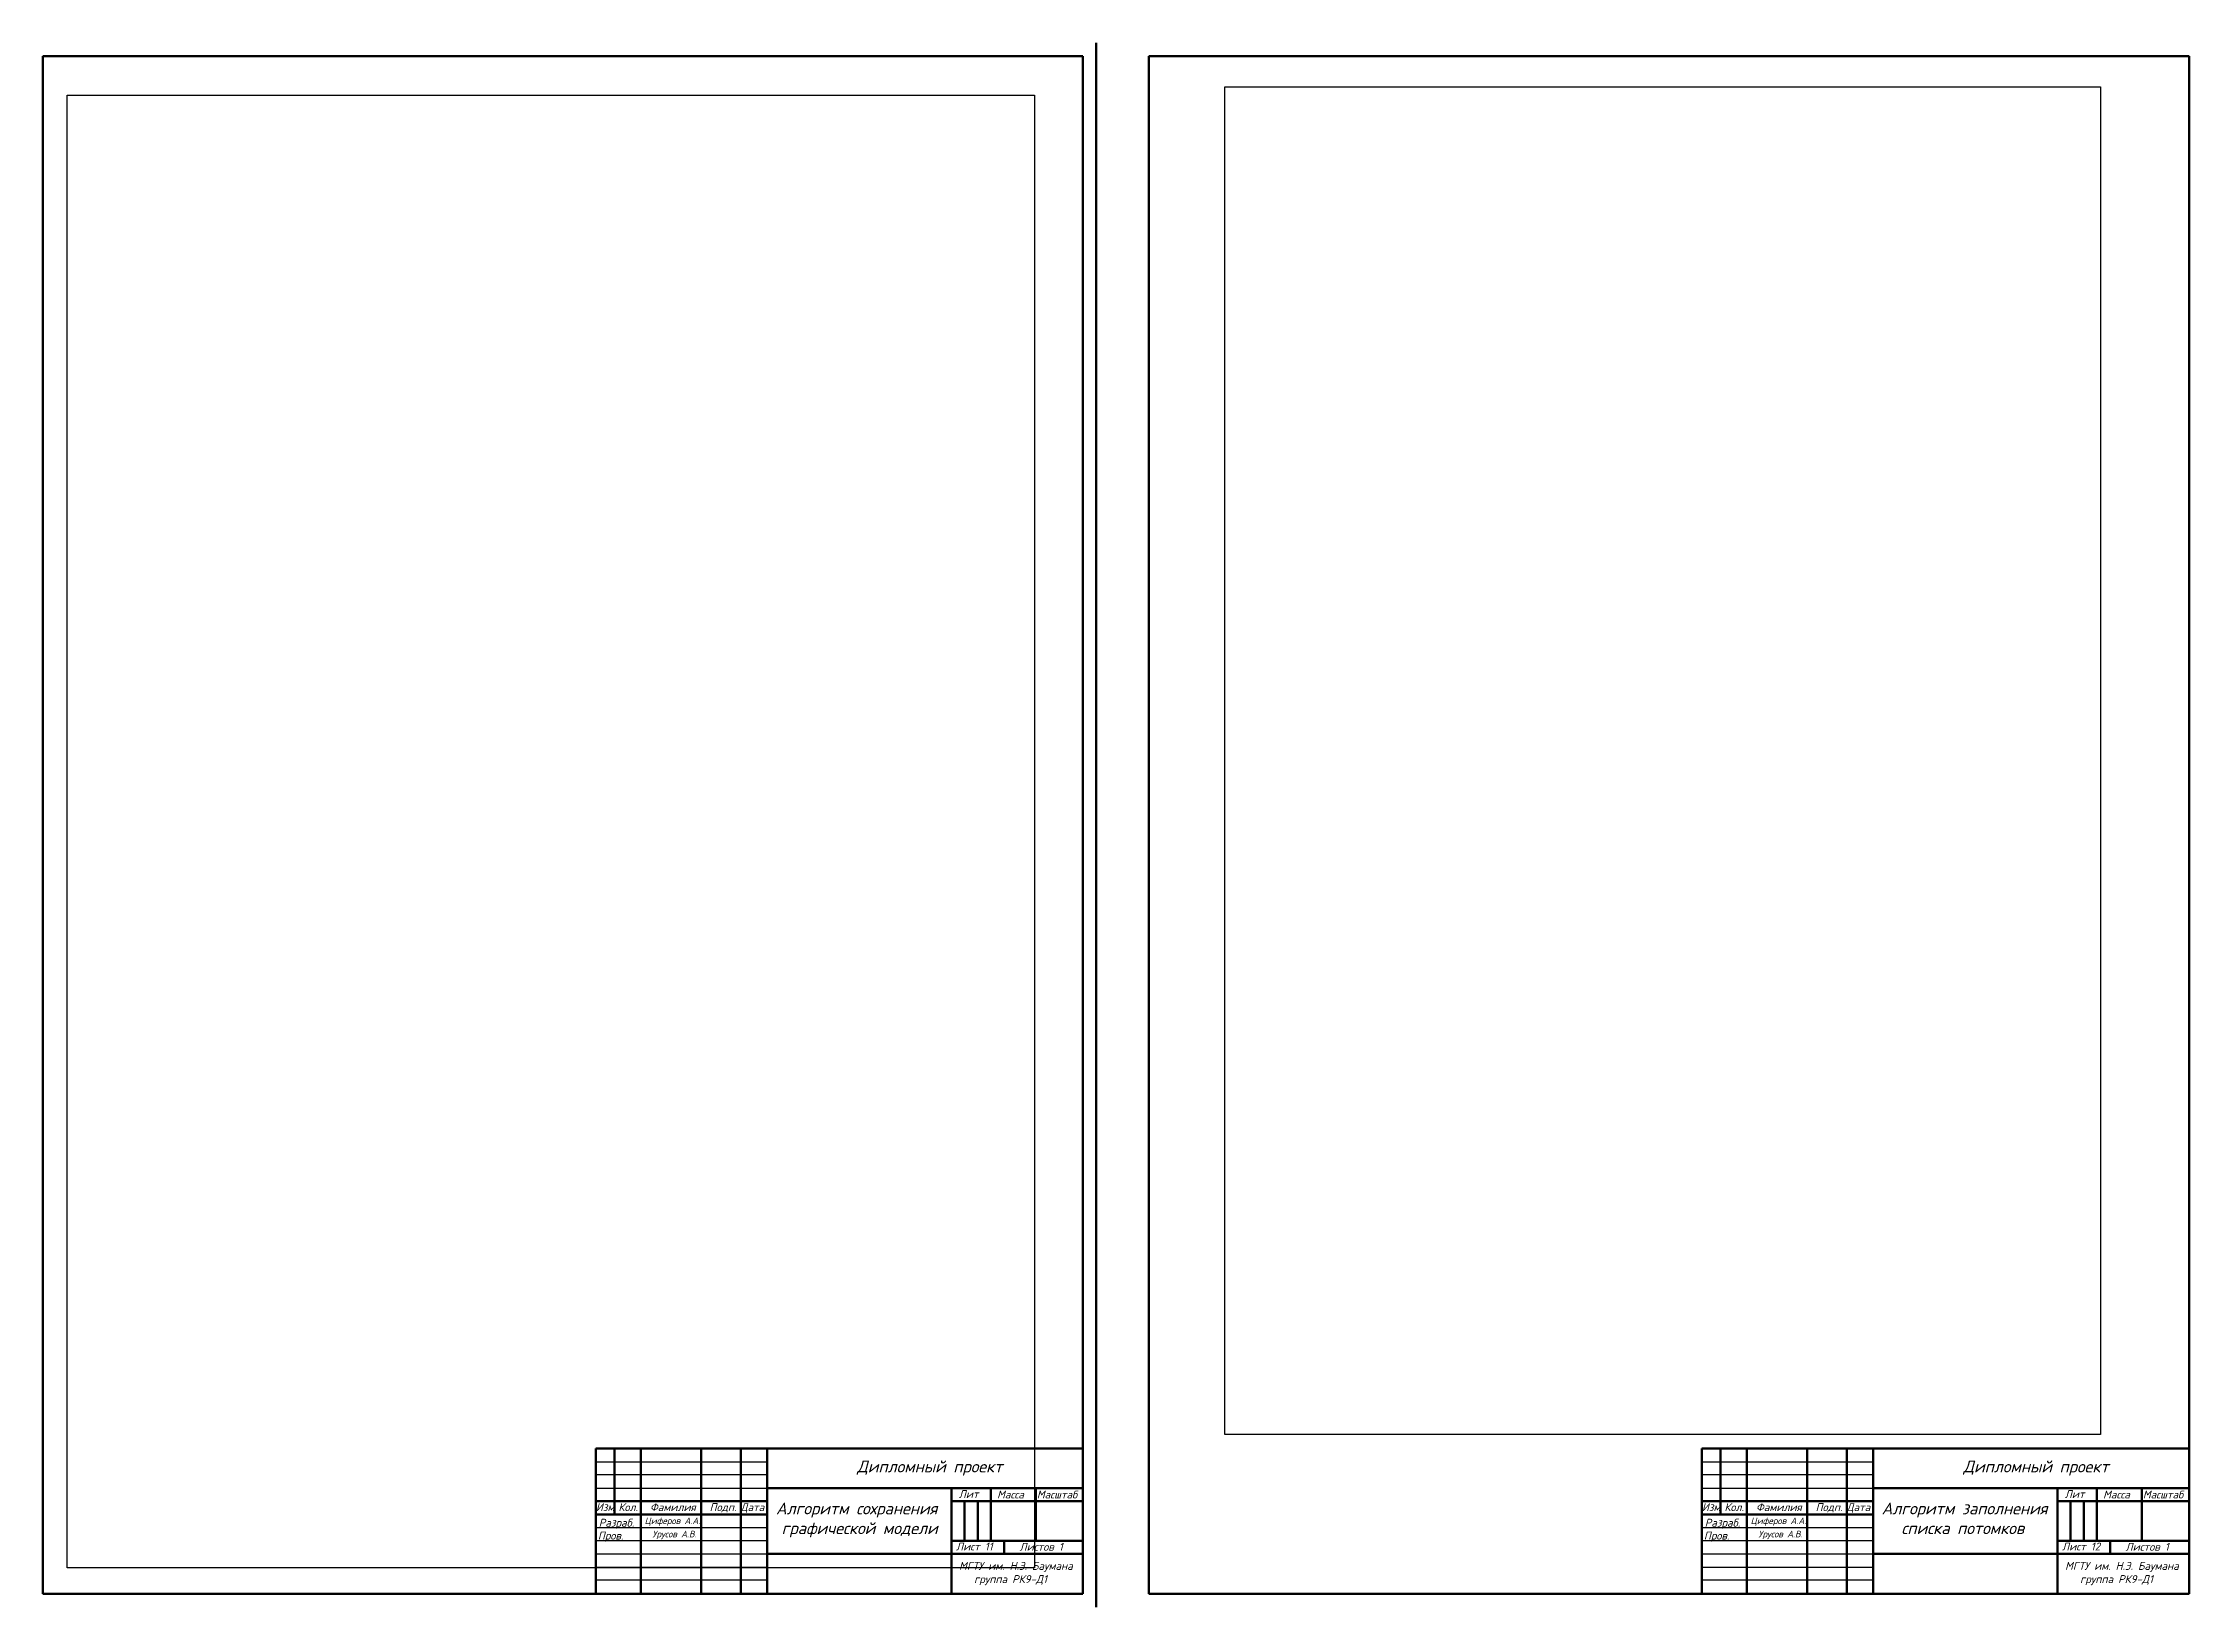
# Paper-space layout 'ISO A1 Title Block' of a CAD drawing. Header units: millimetres. Extents: x 20 to 835, y 0 to 594.
import ezdxf

# ---------------------------------------------------------------- set-up
doc = ezdxf.new("R2010")
doc.units = ezdxf.units.MM
doc.layers.add('thick', color=50, linetype='Continuous', lineweight=70)
doc.styles.add('ISO Proportional', font='isocpeui.ttf', dxfattribs={"height": 5})
picture_1 = doc.add_image_def('image1.jpg', size_in_pixel=(1347, 2051))
picture_2 = doc.add_image_def('image2.jpg', size_in_pixel=(1185, 1824))

psp = doc.layouts.new('ISO A1 Title Block')

# ---------------------------------------------------------------- linework, layer by layer
at = {"lineweight": 100}
for p, q in [((20, 589), (20, 5)), ((20, 589), (414.98, 589)), ((414.98, 5), (414.98, 589)), ((419.98, 0), (419.98, 594.02)), ((439.98, 589), (439.98, 5)), ((439.98, 589), (835, 589)), ((835, 589), (835, 5)), ((414.98, 5), (20, 5)), ((835, 5), (439.98, 5))]:
    psp.add_line(p, q, dxfattribs=at)
at = {"color": 0, "lineweight": 60}
for p, q in [((295.01, 60.17), (295.01, 5)), ((715.03, 60.17), (715.03, 5)), ((365.01, 25.17), (414.98, 25.17)), ((785.03, 25.17), (835, 25.17))]:
    psp.add_line(p, q, dxfattribs=at)
psp.add_line((20, 5), (20, 5))
at = {"layer": 'thick', "color": 0, "lineweight": 60}
for p, q in [((415.01, 60.17), (230.01, 60.17)), ((230.01, 60.17), (230.01, 5.17)), ((237.01, 60.17), (237.01, 35.17)), ((247.01, 60.17), (247.01, 5.17)), ((270.01, 5.17), (270.01, 60.17)), ((285.01, 60.17), (285.01, 5.17)), ((835.03, 60.17), (650.03, 60.17)), ((650.03, 60.17), (650.03, 5.17)), ((657.03, 60.17), (657.03, 35.17)), ((667.03, 60.17), (667.03, 5.17)), ((690.03, 5.17), (690.03, 60.17)), ((705.03, 60.17), (705.03, 5.17)), ((295.1, 45.17), (415.01, 45.17)), ((365.01, 45.17), (365.01, 5.17)), ((380.01, 40.17), (380.01, 45.17)), ((397.01, 45.17), (397.01, 25.17)), ((715.12, 45.17), (835.03, 45.17)), ((785.03, 45.17), (785.03, 5.17)), ((800.03, 40.17), (800.03, 45.17)), ((817.03, 45.17), (817.03, 25.17)), ((230.01, 40.17), (295.01, 40.17)), ((295.01, 35.17), (230.01, 35.17)), ((365.01, 40.17), (415.01, 40.17)), ((370.01, 25.17), (370.01, 40.17)), ((375.01, 40.17), (375.01, 25.17)), ((380.01, 25.17), (380.01, 40.17)), ((650.03, 40.17), (715.03, 40.17)), ((715.03, 35.17), (650.03, 35.17)), ((785.03, 40.17), (835.03, 40.17)), ((790.03, 25.17), (790.03, 40.17)), ((795.03, 40.17), (795.03, 25.17)), ((800.03, 25.17), (800.03, 40.17)), ((385.01, 25.17), (385.01, 20.17)), ((805.03, 25.17), (805.03, 20.17)), ((295.21, 20.17), (415.01, 20.17)), ((715.23, 20.17), (835.03, 20.17))]:
    psp.add_line(p, q, dxfattribs=at)
at = {"layer": 'thick', "color": 0, "lineweight": 30}
for p, q in [((230.01, 55.17), (295.01, 55.17)), ((295.01, 50.17), (230.01, 50.17)), ((650.03, 55.17), (715.03, 55.17)), ((715.03, 50.17), (650.03, 50.17)), ((230.01, 45.17), (295.1, 45.17)), ((650.03, 45.17), (715.12, 45.17)), ((230.01, 30.17), (295.01, 30.17)), ((295.01, 25.17), (230.01, 25.17)), ((650.03, 30.17), (715.03, 30.17)), ((715.03, 25.17), (650.03, 25.17)), ((230.01, 20.17), (295.21, 20.17)), ((650.03, 20.17), (715.23, 20.17)), ((230.01, 15.17), (295.01, 15.17)), ((295.01, 10.17), (230.01, 10.17)), ((650.03, 15.17), (715.03, 15.17)), ((715.03, 10.17), (650.03, 10.17))]:
    psp.add_line(p, q, dxfattribs=at)

# ---------------------------------------------------------------- texts
at = {"lineweight": 30, "attachment_point": 1, "style": 'ISO Proportional'}
for s, insert, char_height, width in [('\\pi10.97;Дипломный проект', (318.22, 55.65), 4.5, 76.2715), ('\\pi10.97;Дипломный проект', (738.32, 55.65), 4.5, 76.2715), ('{\\fISOCPEUR|b0|i1|c204|p34;Лит}', (367.77, 44.41), 3, 15), ('Масса', (382.35, 44.24), 3, 15), ('Масштаб', (397.45, 44.24), 3, 15), ('{\\fISOCPEUR|b0|i1|c204|p34;Лит}', (787.79, 44.41), 3, 15), ('Масса', (802.37, 44.24), 3, 15), ('Масштаб', (817.47, 44.24), 3, 15), ('{\\fISOCPEUR|b0|i1|c204|p34;Изм}', (230.01, 39.45), 3, 7), ('{\\fISOCPEUR|b0|i1|c204|p34;Разраб.}', (231.09, 33.54), 3, 17.0187), ('Кол.', (238.55, 39.45), 3, 10), ('Циферов А.А.', (248.5, 34.02), 2.5, 26.7653), ('{\\fISOCPEUR|b0|i1|c204|p34;Фамилия}', (250.55, 39.45), 3, 23), ('Подп.', (273.18, 39.45), 3, 15), ('{\\fISOCPEUR|b0|i1|c204|p34;Дата }', (284.89, 39.45), 3, 10), ('\\pi6.3272;Алгоритм сохранения \\P\\pi8.4869;графической модели', (292.05, 39.71), 4.5, 76.2715), ('{\\fISOCPEUR|b0|i1|c204|p34;Изм}', (650.03, 39.45), 3, 7), ('{\\fISOCPEUR|b0|i1|c204|p34;Разраб.}', (651.11, 33.54), 3, 17.0187), ('Кол.', (658.57, 39.45), 3, 10), ('Циферов А.А.', (668.52, 34.02), 2.5, 26.7653), ('{\\fISOCPEUR|b0|i1|c204|p34;Фамилия}', (670.57, 39.45), 3, 23), ('Подп.', (693.2, 39.45), 3, 15), ('{\\fISOCPEUR|b0|i1|c204|p34;Дата }', (704.91, 39.45), 3, 10), ('\\pi6.2113;Алгоритм заполнения \\P\\pi13.728;списка потомков', (712.07, 39.71), 4.5, 76.2715), ('{\\fISOCPEUR|b0|i1|c204|p34;Пров.}', (230.74, 28.63), 3, 17), ('Урусов А.В.', (251.48, 28.97), 2.5, 23), ('Лист 11 ', (366.73, 24.5), 3, 20.0124), ('{\\fISOCPEUR|b0|i1|c204|p34;Пров.}', (650.76, 28.63), 3, 17), ('Урусов А.В.', (671.5, 28.97), 2.5, 23), ('Лист 12 ', (786.75, 24.5), 3, 20.0124), ('МГТУ им. Н.Э. Баумана\\P   группа РК9-Д1', (367.91, 17.13), 3, 46.8546), ('Листов 1', (390.85, 24.39), 3, 28.0174), ('МГТУ им. Н.Э. Баумана\\P   группа РК9-Д1', (787.93, 17.13), 3, 46.8546), ('Листов 1', (810.87, 24.39), 3, 28.0174)]:
    psp.add_mtext(s, dxfattribs=dict(at, insert=insert, char_height=char_height, width=width))

# ---------------------------------------------------------------- pictures from other files: only their frames are drawn
image = psp.add_image(picture_1, insert=(29.26, 14.93), size_in_units=(367.28, 559.23))
image.dxf.flags = 7
image = psp.add_image(picture_2, insert=(468.88, 65.54), size_in_units=(332.55, 511.87))
image.dxf.flags = 7

doc.saveas('drawing.dxf')
